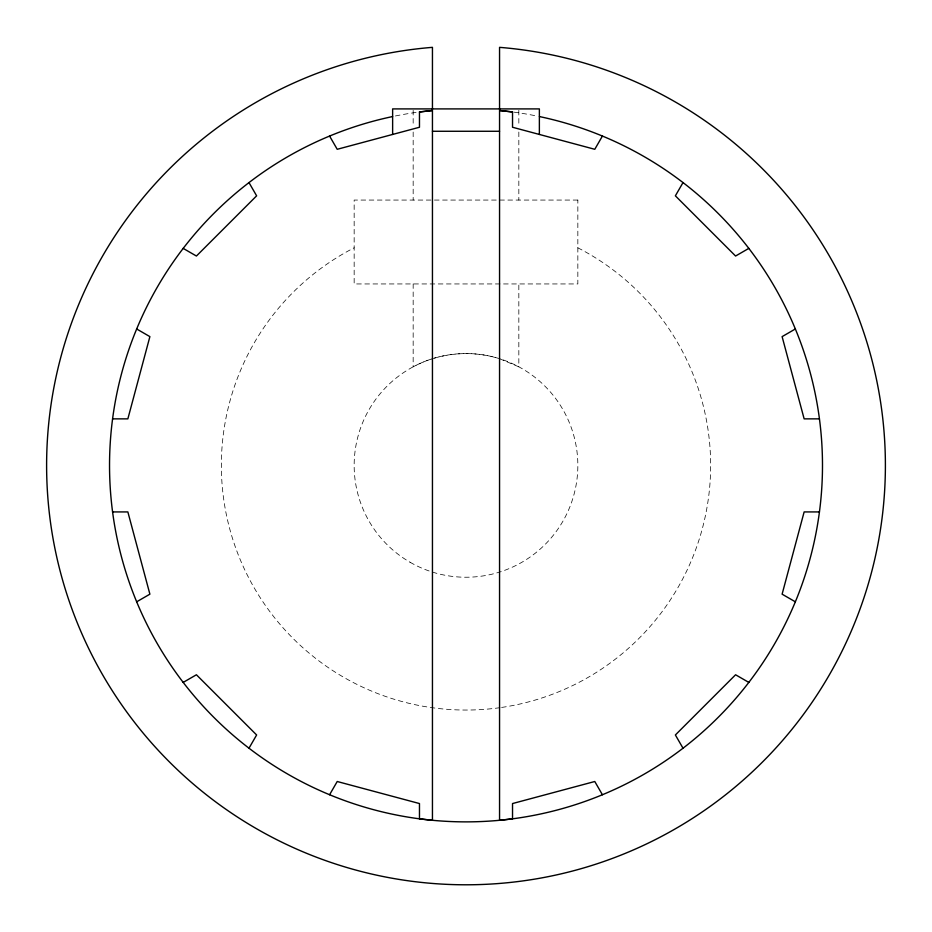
<?xml version="1.0" encoding="UTF-8"?>
<svg xmlns="http://www.w3.org/2000/svg" width="932" height="932" viewBox="0 0 932 932"><rect width="100%" height="100%" fill="white"/><g stroke="black" fill="none" stroke-linecap="round" stroke-linejoin="round"><path stroke-width="0.7" stroke-dasharray="4.66 3.5" d="M495.463 357.527C468.179 350.024 438.063 353.379 413.167 366.824L413.167 283.945M499.575 358.727L518.833 366.824L518.833 283.945M518.833 110.349L518.833 126.274M518.833 132.053L518.833 200.065M413.167 110.349L413.167 126.274M413.167 132.053L413.167 200.065M577.84 247.807A244.65 244.65 0 0 1 501.311 707.481M499.96 707.679A244.65 244.65 0 0 1 354.16 247.807M395.401 115.964A356.478 356.478 0 0 1 418.049 112.143M513.951 112.143A356.478 356.478 0 0 1 536.599 115.964M577.84 200.065L354.16 200.065L354.16 283.945L577.84 283.945L577.84 200.065M410.08 562.252A111.84 111.84 0 0 0 577.84 465.394A111.84 111.84 0 0 0 410.08 368.536A111.84 111.84 0 0 0 410.08 562.252"/><path stroke-width="1.4" d="M248.984 748.221L256.626 734.975L196.419 674.768L183.173 682.41M602.422 136.049L594.779 149.295L512.53 127.253L512.53 111.956L499.552 110.489L499.552 820.3L512.53 818.832L512.53 803.547L594.779 781.505L602.422 794.751M329.578 794.751L337.221 781.505L419.47 803.547L419.47 818.832L432.448 820.3L432.448 110.489L419.47 111.956L419.47 127.253L337.221 149.295L329.578 136.049M683.016 182.579L675.374 195.825L735.581 256.032L748.827 248.378M136.643 601.816L149.889 594.173L127.859 511.924L112.562 511.924M795.357 328.973L782.111 336.627L804.141 418.864L819.438 418.864M419.47 111.956L432.448 110.489M432.448 131.272L499.552 131.272M112.562 418.864L127.859 418.864L149.889 336.627L136.643 328.973M819.438 511.924L804.141 511.924L782.111 594.173L795.357 601.816M499.552 110.489L512.53 111.956M183.173 248.378L196.419 256.032L256.626 195.825L248.984 182.579M748.827 682.41L735.581 674.768L675.374 734.975L683.016 748.221M539.372 134.441L539.372 108.904L392.628 108.904L392.628 134.441M499.552 109.568L499.552 47.346A419.4 419.4 0 0 1 823.48 684.717A419.4 419.4 0 0 1 108.52 684.717A419.4 419.4 0 0 1 432.448 47.346L432.448 109.568M539.418 116.558A356.478 356.478 0 0 1 761.677 664.539A356.478 356.478 0 0 1 170.346 664.539A356.478 356.478 0 0 1 392.593 116.558"/></g></svg>
